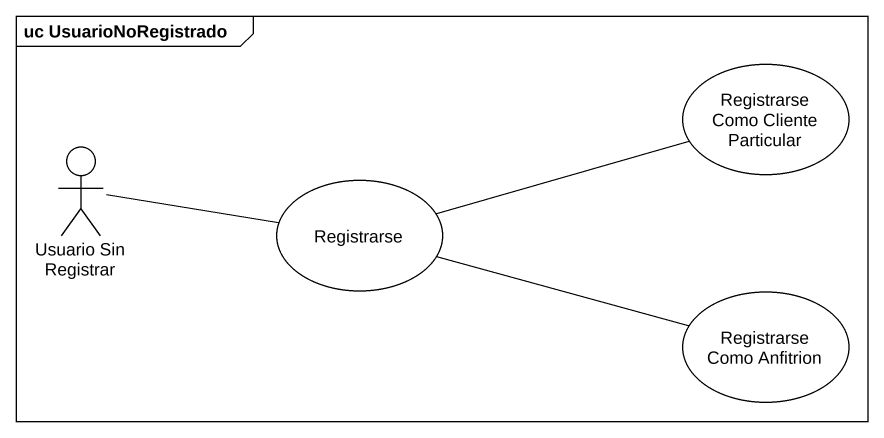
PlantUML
@startuml
mainframe uc UsuarioNoRegistrado
usecase "Registrarse Como Cliente Particular" as Registrarse_Como_Cliente
actor "Usuario Sin Registrar" as Usuario_Sin_Registrar
usecase Registrarse
usecase "Registrarse Como Anfitrion" as Registrarse_Como_Anfitrion
Registrarse_Como_Cliente -left- Registrarse
Usuario_Sin_Registrar -right- Registrarse
Registrarse_Como_Anfitrion -left- Registrarse
@enduml
